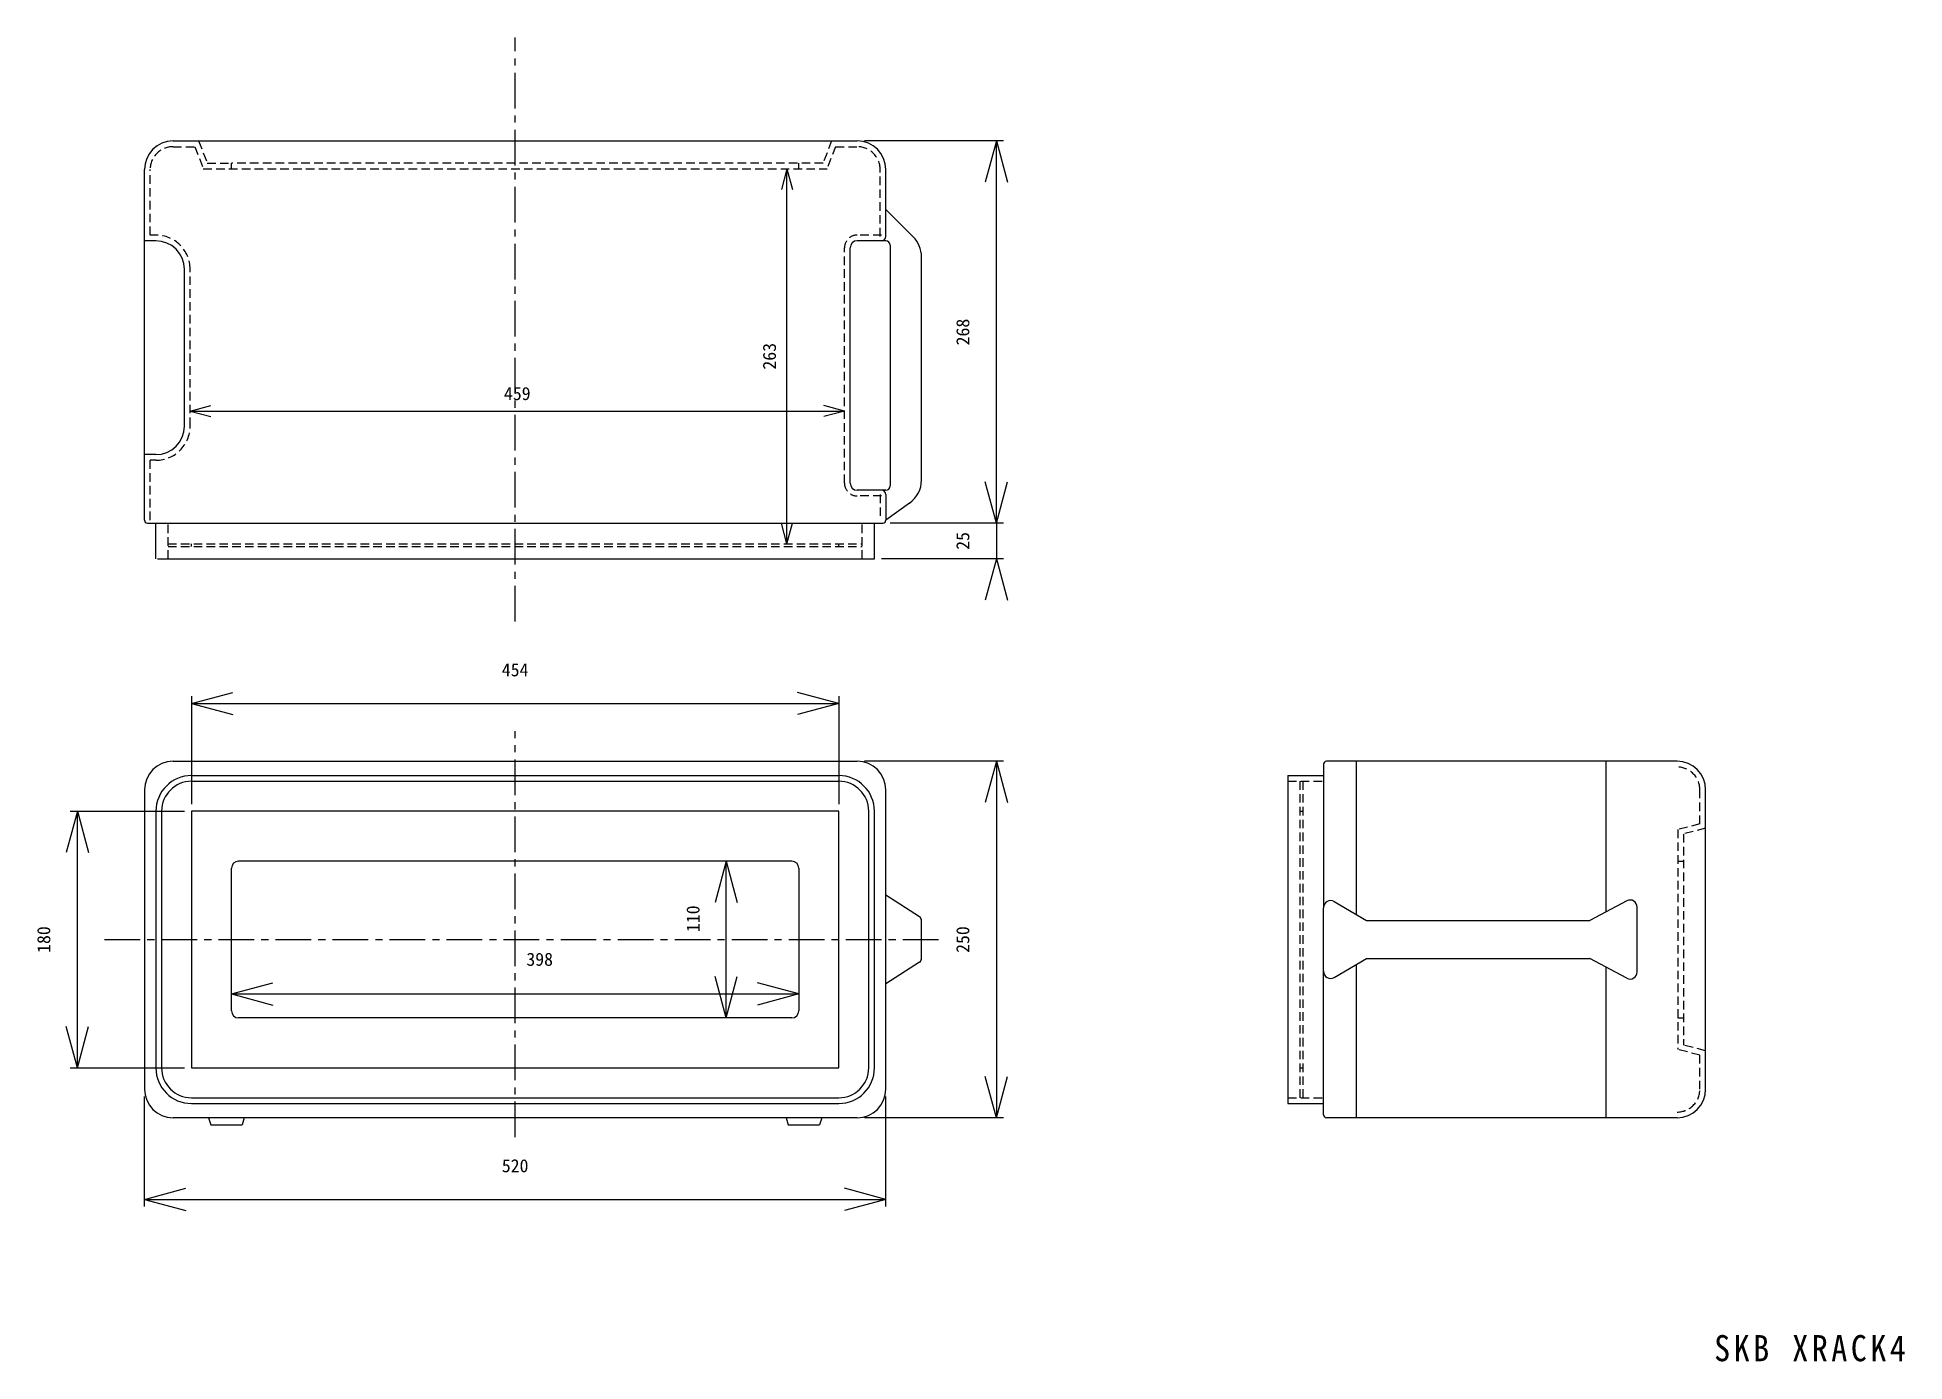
# Model space of a CAD drawing. Units: millimetres at full size, sheet at 1:5. Extents: x -669 to 641, y -442 to 487.
import ezdxf
from ezdxf.enums import TextEntityAlignment as Align

# ---------------------------------------------------------------- set-up
doc = ezdxf.new("R2010")
doc.units = ezdxf.units.MM
doc.header["$LTSCALE"] = 5
doc.linetypes.add('CHAIN1', pattern=[8, 5, -1, 1, -1])
doc.linetypes.add('DASHED1', pattern=[1.8, 1.2, -0.6])
for name, color, linetype in [('0-0_OUTLINE1', 3, 'Continuous'), ('0-1_LINE1', 4, 'CHAIN1'), ('0-2', 4, 'Continuous'), ('0-3', 3, 'Continuous')]:
    doc.layers.add(name, color=color, linetype=linetype)
doc.styles.add('ＭＳ ゴシック', font='')
doc.styles.get('ＭＳ ゴシック').set_extended_font_data('MS Gothic')

msp = doc.modelspace()

# ---------------------------------------------------------------- linework, layer by layer
at = {"layer": '0-0_OUTLINE1'}
for p, q in [((-573.834, 413.932), (-93.834, 413.932)), ((-593.834, 147.932), (-593.834, 393.932)), ((-73.834, 346.932), (-73.834, 393.932)), ((-54.692, 346.79), (-73.834, 365.932)), ((-585.834, 343.932), (-593.834, 343.932)), ((-76.834, 343.932), (-93.834, 343.932)), ((-73.834, 343.932), (-76.834, 343.932)), ((-70.834, 340.932), (-70.834, 171.932)), ((-98.834, 173.932), (-98.834, 338.932)), ((-48.834, 176.176), (-48.834, 332.648)), ((-565.834, 213.932), (-565.834, 323.932)), ((-585.834, 193.932), (-593.834, 193.932)), ((-76.834, 168.932), (-93.834, 168.932)), ((-73.834, 168.932), (-76.834, 168.932)), ((-73.834, 165.932), (-73.834, 147.932)), ((-57.148, 159.946), (-73.834, 147.932)), ((-591.834, 145.932), (-75.834, 145.932)), ((-585.834, 120.932), (-585.834, 145.932)), ((-81.834, 120.932), (-81.834, 145.932)), ((-584.727, 120.932), (-81.834, 120.932)), ((-573.834, -21.175), (-93.834, -21.175)), ((233.164, -23.175), (233.164, -123.88)), ((481.164, -21.175), (235.164, -21.175)), ((256.164, -21.175), (256.164, -128.591)), ((431.164, -21.175), (431.164, -126.836)), ((-560.834, -31.175), (-106.834, -31.175)), ((-560.834, -35.175), (-106.834, -35.175)), ((208.164, -31.175), (233.164, -31.175)), ((208.164, -31.175), (208.164, -261.175)), ((-593.834, -41.175), (-593.834, -251.175)), ((501.164, -251.175), (501.164, -41.175)), ((-585.834, -56.175), (-585.834, -236.175)), ((-581.834, -56.175), (-581.834, -236.175)), ((-560.834, -56.175), (-560.834, -236.175)), ((-85.834, -236.175), (-85.834, -56.175)), ((-81.834, -236.175), (-81.834, -56.175)), ((-139.834, -91.175), (-527.834, -91.175)), ((-532.834, -196.175), (-532.834, -96.175)), ((-134.834, -96.175), (-134.834, -196.175)), ((-50.217, -130.29), (-73.834, -115.175)), ((233.164, -168.467), (233.164, -123.88)), ((240.683, -119.561), (263.409, -132.817)), ((445.823, -119.066), (419.88, -132.817)), ((453.164, -168.864), (453.164, -123.484)), ((-48.834, -159.523), (-48.834, -132.817)), ((263.409, -132.817), (419.88, -132.817)), ((-50.217, -162.05), (-73.834, -177.175)), ((233.164, -269.175), (233.164, -168.467)), ((240.684, -172.786), (263.409, -159.523)), ((256.164, -163.751), (256.164, -271.175)), ((263.409, -159.523), (419.88, -159.523)), ((445.822, -173.281), (419.88, -159.523)), ((431.164, -165.508), (431.164, -271.175)), ((-139.834, -201.175), (-527.834, -201.175)), ((-560.834, -236.175), (-106.834, -236.175)), ((-560.834, -257.175), (-106.834, -257.175)), ((-560.834, -261.175), (-106.834, -261.175)), ((208.164, -261.175), (233.164, -261.175)), ((-93.834, -271.175), (-573.834, -271.175)), ((-548.834, -271.175), (-547.334, -276.175)), ((-523.834, -271.175), (-525.334, -276.175)), ((-143.834, -271.175), (-142.334, -276.175)), ((-118.834, -271.175), (-120.334, -276.175)), ((481.164, -271.175), (235.164, -271.175)), ((-547.334, -276.175), (-525.334, -276.175)), ((-142.334, -276.175), (-120.334, -276.175))]:
    msp.add_line(p, q, dxfattribs=at)
at = {"layer": '0-0_OUTLINE1', "color": 7, "linetype": 'DASHED1'}
for p, q in [((-555.834, 413.932), (-549.834, 398.432)), ((-111.834, 413.932), (-117.834, 398.432)), ((-109.094, 409.932), (-115.094, 394.432)), ((-109.094, 409.932), (-93.834, 409.932)), ((-589.834, 347.932), (-589.834, 393.932)), ((-552.575, 394.432), (-115.094, 394.432)), ((-532.834, 394.432), (-532.834, 398.432)), ((-117.834, 398.432), (-532.761, 398.432)), ((-134.837, 398.432), (-134.907, 398.432)), ((-134.834, 394.432), (-134.834, 398.432)), ((-77.834, 346.932), (-77.834, 393.932)), ((-585.834, 347.932), (-589.864, 347.932)), ((-76.834, 347.932), (-93.834, 347.932)), ((-102.834, 173.932), (-102.834, 338.932)), ((-561.834, 213.932), (-561.834, 323.932)), ((-585.834, 189.932), (-589.834, 189.932)), ((-589.834, 147.932), (-589.834, 189.932)), ((-76.834, 164.932), (-93.834, 164.932)), ((-77.834, 165.932), (-77.834, 147.932)), ((-577.334, 120.932), (-577.334, 145.932)), ((-90.334, 120.932), (-90.334, 145.932)), ((-577.334, 131.432), (-90.334, 131.432)), ((-560.834, 129.432), (-560.834, 131.432)), ((-106.834, 129.432), (-106.834, 131.432)), ((-577.334, 129.432), (-90.334, 129.432)), ((208.164, -35.175), (233.164, -35.175)), ((216.664, -35.175), (216.664, -257.175)), ((218.664, -35.175), (218.664, -257.175)), ((497.164, -65.076), (497.164, -41.175)), ((216.664, -56.175), (218.664, -56.175)), ((497.164, -65.076), (481.664, -69.076)), ((481.664, -69.076), (481.664, -223.274)), ((501.164, -68.175), (485.664, -72.175)), ((485.664, -72.175), (485.664, -220.175)), ((481.664, -91.175), (485.664, -91.175)), ((481.664, -201.175), (485.664, -201.175)), ((501.164, -224.175), (485.664, -220.175)), ((216.664, -236.175), (218.664, -236.175)), ((208.164, -257.175), (233.164, -257.175))]:
    msp.add_line(p, q, dxfattribs=at)
for points in [[(-573.834, 409.932), (-558.575, 409.932), (-552.575, 394.432)], [(-549.834, 398.432), (-532.832, 398.432), (-532.761, 398.432)], [(497.164, -251.175), (497.164, -227.274), (481.664, -223.274)]]:
    msp.add_lwpolyline(points, dxfattribs=at)
at = {"layer": '0-0_OUTLINE1'}
for points in [[(-73.834, -251.175), (-73.834, -115.156), (-73.834, -41.175)], [(-106.834, -236.175), (-106.834, -56.175), (-560.834, -56.175)]]:
    msp.add_lwpolyline(points, dxfattribs=at)
for centre, radius, start, end in [((-573.834, 393.932), 20, 90, 180), ((-93.834, 393.932), 20, 0, 90), ((-585.834, 323.932), 20, 0, 90), ((-93.834, 338.932), 5, 90, 180), ((-76.834, 346.932), 3, 270, 0), ((-73.834, 340.932), 3, 0, 90), ((-68.834, 332.648), 20, 0, 45), ((-585.834, 213.932), 20, 270, 0), ((-93.834, 173.932), 5, 180, 270), ((-73.834, 171.932), 3, 270, 0), ((-68.834, 176.176), 20, 305.75389, 0), ((-76.834, 165.932), 3, 0, 90), ((-591.834, 147.932), 2, 180, 270), ((-75.834, 147.932), 2, 270, 0), ((-573.834, -41.175), 20, 90, 180), ((-93.834, -41.175), 20, 0, 90), ((235.164, -23.175), 2, 90, 180), ((481.164, -41.175), 20, 0, 90), ((-560.834, -56.175), 25, 90, 180), ((-560.834, -56.175), 21, 90, 180), ((-106.834, -56.175), 25, 0, 90), ((-106.834, -56.175), 21, 0, 90), ((-527.834, -96.175), 5, 90, 180), ((-139.834, -96.175), 5, 0, 90), ((-51.834, -132.817), 3, 0, 57.38076), ((238.164, -123.88), 5, 59.74488, 180), ((448.164, -123.484), 5, 0, 117.92511), ((-51.834, -159.523), 3, 302.63605, 0), ((238.164, -168.467), 5, 180, 300.26892), ((448.164, -168.864), 5, 242.06177, 0), ((-527.834, -196.175), 5, 180, 270), ((-139.834, -196.175), 5, 270, 0), ((-560.834, -236.175), 25, 180, 270), ((-560.834, -236.175), 21, 180, 270), ((-106.834, -236.175), 25, 270, 0), ((-106.834, -236.175), 21, 270, 0), ((-573.834, -251.175), 20, 180, 270), ((-93.834, -251.175), 20, 270, 0), ((481.164, -251.175), 20, 270, 0), ((235.164, -269.175), 2, 180, 270)]:
    msp.add_arc(centre, radius, start, end, dxfattribs=at)
at = {"layer": '0-0_OUTLINE1', "color": 7, "linetype": 'DASHED1'}
for centre, radius, start, end in [((-573.834, 393.932), 16, 90, 180), ((-93.834, 393.932), 16, 0, 90), ((-585.834, 323.932), 24, 0, 90), ((-93.834, 338.932), 9, 90, 180), ((-585.834, 213.932), 24, 270, 0), ((-93.834, 173.932), 9, 180, 270), ((481.164, -41.175), 16, 0, 90), ((481.164, -251.175), 16, 270, 0)]:
    msp.add_arc(centre, radius, start, end, dxfattribs=at)
at = {"layer": '0-1_LINE1'}
for p, q in [((-333.834, 76.817), (-333.834, 486.612)), ((-333.834, -284.869), (-333.834, -0.109)), ((-621.908, -146.175), (-34.409, -146.175))]:
    msp.add_line(p, q, dxfattribs=at)
at = {"layer": '0-2'}
for p, q in [((8.709, 413.932), (-88.834, 413.932)), ((3.709, 413.932), (-4.055, 384.954)), ((3.709, 145.932), (3.709, 413.932)), ((3.709, 413.932), (11.474, 384.954)), ((-143.169, 394.432), (-147.052, 379.943)), ((-143.169, 131.432), (-143.169, 394.432)), ((-143.169, 394.432), (-139.287, 379.943)), ((-561.834, 224.441), (-547.346, 228.323)), ((-561.834, 224.441), (-102.834, 224.441)), ((-561.834, 224.441), (-547.346, 220.559)), ((-102.834, 224.441), (-117.323, 228.323)), ((-102.834, 224.441), (-117.323, 220.559)), ((3.709, 145.932), (-4.055, 174.91)), ((3.709, 145.932), (-4.055, 174.91)), ((3.709, 145.932), (11.474, 174.91)), ((3.709, 145.932), (11.474, 174.91)), ((-143.169, 131.432), (-147.052, 145.921)), ((-143.169, 131.432), (-139.287, 145.921)), ((8.709, 145.932), (-70.834, 145.932)), ((3.709, 145.932), (3.709, 120.932)), ((8.709, 120.932), (-76.834, 120.932)), ((3.709, 120.932), (-4.055, 91.954)), ((3.709, 120.932), (11.474, 91.954)), ((-560.834, 19.429), (-531.857, 27.194)), ((-106.834, 19.429), (-135.812, 27.194)), ((-560.834, 24.429), (-560.834, -51.175)), ((-560.834, 19.429), (-106.834, 19.429)), ((-560.834, 19.429), (-531.857, 11.665)), ((-106.834, 19.429), (-135.812, 11.665)), ((-106.834, 24.429), (-106.834, -51.175)), ((8.709, -21.175), (-88.834, -21.175)), ((3.709, -21.175), (-4.055, -50.153)), ((3.709, -21.175), (3.709, -271.175)), ((3.709, -21.175), (11.474, -50.153)), ((-640.937, -56.175), (-648.702, -85.153)), ((-645.937, -56.175), (-565.834, -56.175)), ((-640.937, -236.175), (-640.937, -56.175)), ((-640.937, -56.175), (-633.172, -85.153)), ((-185.857, -91.175), (-193.621, -120.153)), ((-185.857, -201.175), (-185.857, -91.175)), ((-185.857, -91.175), (-178.092, -120.153)), ((-532.834, -184.354), (-503.857, -176.589)), ((-185.857, -201.175), (-193.621, -172.197)), ((-185.857, -201.175), (-178.092, -172.197)), ((-134.834, -184.354), (-163.812, -176.589)), ((-532.834, -184.354), (-134.834, -184.354)), ((-532.834, -184.354), (-503.857, -192.119)), ((-134.834, -184.354), (-163.812, -192.119)), ((-640.937, -236.175), (-648.702, -207.197)), ((-640.937, -236.175), (-633.172, -207.197)), ((-645.937, -236.175), (-565.834, -236.175)), ((3.709, -271.175), (-4.055, -242.197)), ((3.709, -271.175), (11.474, -242.197)), ((-593.834, -333.424), (-593.834, -256.175)), ((-73.834, -333.424), (-73.834, -256.175)), ((8.709, -271.175), (-88.834, -271.175)), ((-593.834, -328.424), (-564.857, -320.66)), ((-73.834, -328.424), (-102.812, -320.66)), ((-593.834, -328.424), (-73.834, -328.424)), ((-593.834, -328.424), (-564.857, -336.189)), ((-73.834, -328.424), (-102.812, -336.189))]:
    msp.add_line(p, q, dxfattribs=at)

# ---------------------------------------------------------------- texts
at = {"layer": '0-2', "style": 'ＭＳ ゴシック'}
for s, p in [('268', (-12.541, 270.557)), ('263', (-148.169, 253.557)), ('25', (-12.541, 127.182)), ('110', (-201.764, -140.959)), ('180', (-657.187, -155.55)), ('250', (-12.541, -155.55))]:
    msp.add_text(s, height=9.164, rotation=90, dxfattribs=at).set_placement(p, align=Align.BOTTOM_LEFT)
for s, p in [('459', (-341.709, 229.441)), ('454', (-343.209, 35.679)), ('398', (-325.983, -167.35)), ('520', (-343.209, -312.174))]:
    msp.add_text(s, height=9.164, dxfattribs=at).set_placement(p, align=Align.BOTTOM_LEFT)
at = {"layer": '0-3', "insert": (507.172, -442.254), "char_height": 18.33, "attachment_point": 7, "style": 'ＭＳ ゴシック'}
msp.add_mtext('\\T1.22;\\W0.9;SKB\\~XRACK4', dxfattribs=at)

doc.saveas('drawing.dxf')
